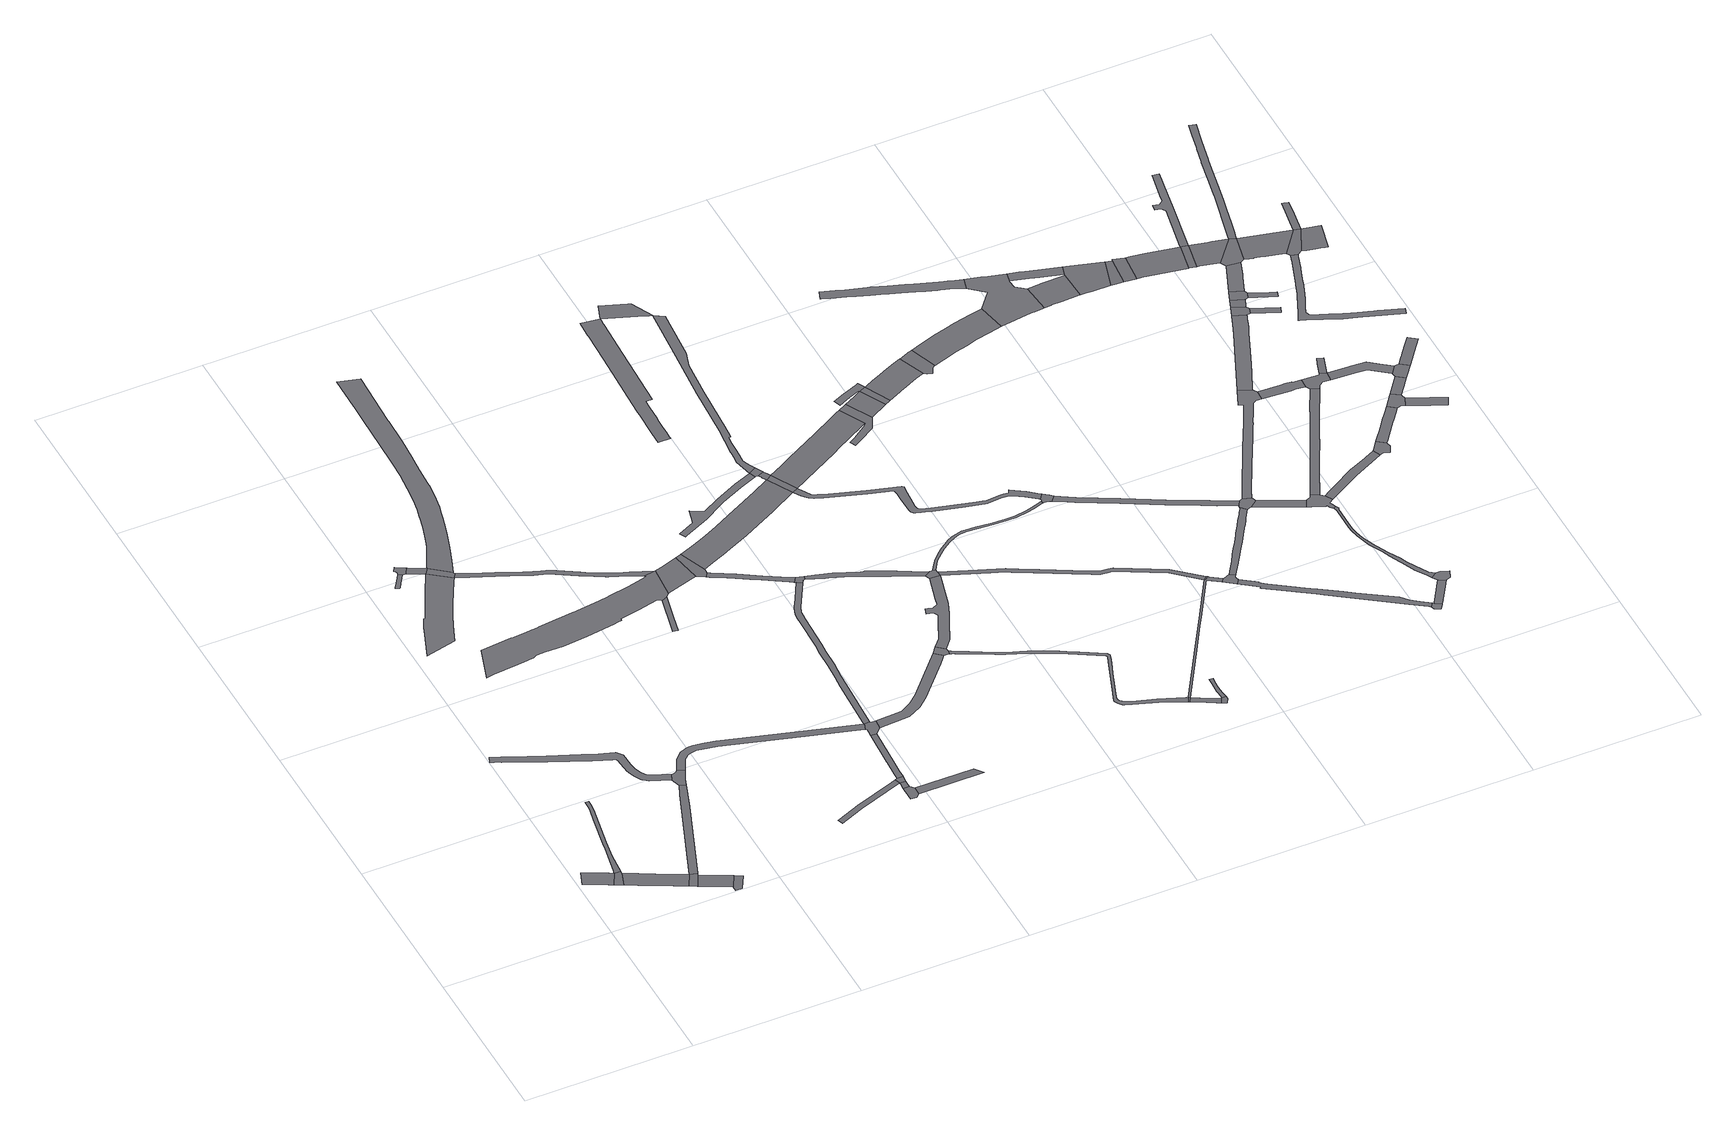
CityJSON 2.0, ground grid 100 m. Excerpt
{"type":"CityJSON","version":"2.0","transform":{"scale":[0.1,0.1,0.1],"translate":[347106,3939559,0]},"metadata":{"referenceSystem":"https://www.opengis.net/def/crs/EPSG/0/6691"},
"CityObjects":{
"road1":{"type":"Road","attributes":{"function":"3","RoadStructureAttribute.sectionType":"1"},"geometry":[{"type":"MultiSurface","lod":"1","boundaries":[[[0,1,2,3,4,5]]]}]},
"road2":{"type":"Road","geometry":[{"type":"MultiSurface","lod":"1","boundaries":[[[4,6,7,8,5]]]}]},
"road3":{"type":"Road","attributes":{"function":"3","RoadStructureAttribute.sectionType":"1"},"geometry":[{"type":"MultiSurface","lod":"1","boundaries":[[[9,10,11,7,6,12,13,14,15,16,17]]]}]},
"road4":{"type":"Road","attributes":{"RoadStructureAttribute.sectionType":"1"},"geometry":[{"type":"MultiSurface","lod":"1","boundaries":[[[8,18,19,20,21,22,23,24,25,26,27,28,29,30,5]]]}]},
"road5":{"type":"Road","geometry":[{"type":"MultiSurface","lod":"1","boundaries":[[[31,32,17,16,33]]]}]},
"road6":{"type":"Road","attributes":{"function":"3","RoadStructureAttribute.sectionType":"1"},"geometry":[{"type":"MultiSurface","lod":"1","boundaries":[[[34,35,36,37,31,33]]]}]},
"road7":{"type":"Road","attributes":{"RoadStructureAttribute.sectionType":"1"},"geometry":[{"type":"MultiSurface","lod":"1","boundaries":[[[38,39,40,41,42,43,44,45,46,47,48,49,50,51,52,53,54,55,56,57,58,59,60,61,62,63,64,65,66,67,68,69,70,71,72,73,74,75,76,77,78,79,80,81,82,83,84,85,86]]]}]},
"road8":{"type":"Road","geometry":[{"type":"MultiSurface","lod":"1","boundaries":[[[87,36,35,88,89,90]]]}]},
"road9":{"type":"Road","attributes":{"RoadStructureAttribute.sectionType":"1"},"geometry":[{"type":"MultiSurface","lod":"1","boundaries":[[[91,17,32,92,93,94]]]}]},
"road10":{"type":"Road","attributes":{"RoadStructureAttribute.sectionType":"1"},"geometry":[{"type":"MultiSurface","lod":"1","boundaries":[[[95,96,97,98,99,100,101,102,103,104,105,106,107,108,109,110,111,112,113]]]}]},
"road11":{"type":"Road","attributes":{"RoadStructureAttribute.sectionType":"1"},"geometry":[{"type":"MultiSurface","lod":"1","boundaries":[[[114,115,116,117,118,119,120,121,122,123,124]]]}]},
"road12":{"type":"Road","geometry":[{"type":"MultiSurface","lod":"1","boundaries":[[[125,126,127,65,64,94,93,128,129]]]}]},
"road13":{"type":"Road","geometry":[{"type":"MultiSurface","lod":"1","boundaries":[[[130,131,132,133,134,135,136,124,123,137,138,139]]]}]},
"road14":{"type":"Road","attributes":{"RoadStructureAttribute.sectionType":"1"},"geometry":[{"type":"MultiSurface","lod":"1","boundaries":[[[140,141,95,142,143,144,130,139]]]}]},
"road15":{"type":"Road","geometry":[{"type":"MultiSurface","lod":"1","boundaries":[[[142,95,113,145,146,147,148,149,150,151,152,153,154,155]]]}]},
"road16":{"type":"Road","attributes":{"function":"3","RoadStructureAttribute.sectionType":"1"},"geometry":[{"type":"MultiSurface","lod":"1","boundaries":[[[156,157,158,159,160,161,162,163,164,165,166,167,168,169,170,171,172,173,174,175,176,177,178,179,180,181,182,183,184,185,186,187,188,189,190,191,192,193,194,195,196,197,198,199,200,201]]]}]},
"road17":{"type":"Road","attributes":{"RoadStructureAttribute.sectionType":"1"},"geometry":[{"type":"MultiSurface","lod":"1","boundaries":[[[202,203,204,205,206,207,208,209,210,211,212,213,214,215,216,217,218,219,220,221,222,223,224,225,226,227,228,229,230,231,232,233,234,235,236,237,238,239,240,241,242,243,244,142,155]]]}]},
"road18":{"type":"Road","attributes":{"RoadStructureAttribute.sectionType":"1"},"geometry":[{"type":"MultiSurface","lod":"1","boundaries":[[[245,246,247,248,249,250,251,252,253,254,255,256,257,258,259,260,261,262,263,264,265,266,267,268,269,270,271,272,273,274,275,125,129]]]}]},
"road19":{"type":"Road","attributes":{"RoadStructureAttribute.sectionType":"1"},"geometry":[{"type":"MultiSurface","lod":"1","boundaries":[[[200,276,277,278,279,280,281,282,283,284,285,286,287,288,289,290,291,292,293,145,113,294,295,296,297,298,299,300,301,302,303,304,305,306,307,308,309,310,201]]]}]},
"road20":{"type":"Road","attributes":{"RoadStructureAttribute.sectionType":"1"},"geometry":[{"type":"MultiSurface","lod":"1","boundaries":[[[311,312,313,314,315,316,317,318,312,319,320,321]]]}]},
"road21":{"type":"Road","geometry":[{"type":"MultiSurface","lod":"1","boundaries":[[[322,323,324,321,320,325,326]]]}]},
"road22":{"type":"Road","geometry":[{"type":"MultiSurface","lod":"1","boundaries":[[[327,328,329,330,331,198,197]]]}]},
"road23":{"type":"Road","geometry":[{"type":"MultiSurface","lod":"1","boundaries":[[[312,311,332,333,313]]]}]},
"road24":{"type":"Road","attributes":{"RoadStructureAttribute.sectionType":"1"},"geometry":[{"type":"MultiSurface","lod":"1","boundaries":[[[334,335,336,337,333,332,338,339,340]]]}]},
"road25":{"type":"Road","geometry":[{"type":"MultiSurface","lod":"1","boundaries":[[[341,342,262,261,343,334,340,344,345]]]}]},
"road26":{"type":"Road","attributes":{"RoadStructureAttribute.sectionType":"1"},"geometry":[{"type":"MultiSurface","lod":"1","boundaries":[[[346,347,324,323]]]}]},
"road27":{"type":"Road","geometry":[{"type":"MultiSurface","lod":"1","boundaries":[[[348,349,350,351,200,199]]]}]},
"road28":{"type":"Road","geometry":[{"type":"MultiSurface","lod":"1","boundaries":[[[352,353,354,350,349,355]]]}]},
"road29":{"type":"Road","attributes":{"RoadStructureAttribute.sectionType":"1"},"geometry":[{"type":"MultiSurface","lod":"1","boundaries":[[[342,356,357,358,359,360,361,362,363,364,365,366,367,368,369,370,371,372,373,374,375,376,377,378,379,380,381,382,383,384,262]]]}]},
"road30":{"type":"Road","attributes":{"RoadStructureAttribute.sectionType":"1"},"geometry":[{"type":"MultiSurface","lod":"1","boundaries":[[[385,386,387,388,389,390,391,392,393,394,395,396,397,398,399,352,355]]]}]},
"road31":{"type":"Road","attributes":{"RoadStructureAttribute.sectionType":"1"},"geometry":[{"type":"MultiSurface","lod":"1","boundaries":[[[400,401,402,403,404,345,344,405,406,407,408,409,410,411]]]}]},
"road32":{"type":"Road","geometry":[{"type":"MultiSurface","lod":"1","boundaries":[[[393,392,369,368,412,413,414,415]]]}]},
"road33":{"type":"Road","attributes":{"function":"3","RoadStructureAttribute.sectionType":"1"},"geometry":[{"type":"MultiSurface","lod":"1","boundaries":[[[416,417,418,419,420,421,422,354,353,423,424,425,426,427,428,429,430]]]}]},
"road34":{"type":"Road","attributes":{"RoadStructureAttribute.sectionType":"1"},"geometry":[{"type":"MultiSurface","lod":"1","boundaries":[[[431,432,433,434,435,436,437,438,439,440,441,442,443,444,445,446,447]]]}]},
"road35":{"type":"Road","geometry":[{"type":"MultiSurface","lod":"1","boundaries":[[[410,448,449,450,451,411]]]}]},
"road36":{"type":"Road","attributes":{"RoadStructureAttribute.sectionType":"1"},"geometry":[{"type":"MultiSurface","lod":"1","boundaries":[[[414,452,453,454,455,456,457,458,459,460,461,462,463,464,465,466,415]]]}]},
"road37":{"type":"Road","attributes":{"RoadStructureAttribute.sectionType":"1"},"geometry":[{"type":"MultiSurface","lod":"1","boundaries":[[[450,467,468,469,470,471,472,473,474,475,476,477,478,479,480,481,482,483,484,485,486,451]]]}]},
"road38":{"type":"Road","geometry":[{"type":"MultiSurface","lod":"1","boundaries":[[[487,488,489,490,491,492,447,446]]]}]},
"road39":{"type":"Road","attributes":{"function":"3","RoadStructureAttribute.sectionType":"1"},"geometry":[{"type":"MultiSurface","lod":"1","boundaries":[[[493,494,495,489,488,496,497,430]]]}]},
"road40":{"type":"Road","geometry":[{"type":"MultiSurface","lod":"1","boundaries":[[[493,430,429,498]]]}]},
"road41":{"type":"Road","attributes":{"RoadStructureAttribute.sectionType":"1"},"geometry":[{"type":"MultiSurface","lod":"1","boundaries":[[[499,500,501,502,503,504,505,506,507,508,509,510,511,512,513,514,515,516,517,518,519,520,521,522,523,524,525,526,527,528,529,530,531,502,532,533,534,535]]]}]},
"road42":{"type":"Road","attributes":{"RoadStructureAttribute.sectionType":"1"},"geometry":[{"type":"MultiSurface","lod":"1","boundaries":[[[536,537,538,539,540,541,542,543,544,545,546,547,548,549,550,551,552,553,554,555,556,557,558,559,560,561,562,449,448,563,564,565,566,567,568,569,570,571,572,573,574,575,576,577,578,579,580,581,582,583,584,585,586,587,588,589,590,591,592]]]}]},
"road43":{"type":"Road","geometry":[{"type":"MultiSurface","lod":"1","boundaries":[[[475,474,593,594,595,596,597,459,458]]]}]},
"road44":{"type":"Road","attributes":{"RoadStructureAttribute.sectionType":"1"},"geometry":[{"type":"MultiSurface","lod":"1","boundaries":[[[598,599,600,601,602,603,604,605,606,447,492,607,608,609,610,611,612,613,614,615,616,617,618,619,620,621,622,535]]]}]},
"road45":{"type":"Road","attributes":{"function":"3","RoadStructureAttribute.sectionType":"1"},"geometry":[{"type":"MultiSurface","lod":"1","boundaries":[[[623,624,625,626,627,628,629,630,631,632,633,634,635,636,637,638,639,493,498]]]}]},
"road46":{"type":"Road","geometry":[{"type":"MultiSurface","lod":"1","boundaries":[[[640,592,591,641,642,643]]]}]},
"road47":{"type":"Road","attributes":{"RoadStructureAttribute.sectionType":"1"},"geometry":[{"type":"MultiSurface","lod":"1","boundaries":[[[644,645,646,647,648,649,650,651,652,653,654,655,656,657,658,659,660,661,662,663,664,665,666,667,668,669,670,671,672,498,429,673,674,675,676,677,678,679,680,681,682,683,684,685,686,687,688,689,690,691,692,693,694,695,696,697,698,699,700,701,702,703,704,705,706,707]]]}]},
"road48":{"type":"Road","attributes":{"RoadStructureAttribute.sectionType":"1"},"geometry":[{"type":"MultiSurface","lod":"1","boundaries":[[[642,708,709,710,711,712,713,643]]]}]},
"road49":{"type":"Road","attributes":{"RoadStructureAttribute.sectionType":"1"},"geometry":[{"type":"MultiSurface","lod":"1","boundaries":[[[714,715,716,717,718,719,720,721,722,723,724,725,726,727,728,729,730,731,732,596,595,733,734,735,736,737,738,739,740,741,742,743,744,745,746,747,748,749,750,751]]]}]},
"road50":{"type":"Road","geometry":[{"type":"MultiSurface","lod":"1","boundaries":[[[752,753,711,710,754,755,756]]]}]},
"road51":{"type":"Road","attributes":{"RoadStructureAttribute.sectionType":"1"},"geometry":[{"type":"MultiSurface","lod":"1","boundaries":[[[757,758,759,760,761,762,763,764,765,766,767,753,752]]]}]},
"road52":{"type":"Road","geometry":[{"type":"MultiSurface","lod":"1","boundaries":[[[632,631,768,769,770,771,772,773,774,775,776,777,778,779,780,781,782,783,784]]]}]},
"road53":{"type":"Road","attributes":{"RoadStructureAttribute.sectionType":"1"},"geometry":[{"type":"MultiSurface","lod":"1","boundaries":[[[785,786,787,788,789,790,791,792,793,794,795,593,474,796,797,798,799,800,801,802,803,804,805,806]]]}]},
"road54":{"type":"Road","geometry":[{"type":"MultiSurface","lod":"1","boundaries":[[[807,808,809,810,811,812,813,814,815,816]]]}]},
"road55":{"type":"Road","attributes":{"function":"3","RoadStructureAttribute.sectionType":"1"},"geometry":[{"type":"MultiSurface","lod":"1","boundaries":[[[817,784,783,818,816]]]}]},
"road56":{"type":"Road","geometry":[{"type":"MultiSurface","lod":"1","boundaries":[[[819,807,816,818,820,821,822]]]}]},
"road57":{"type":"Road","attributes":{"RoadStructureAttribute.sectionType":"1"},"geometry":[{"type":"MultiSurface","lod":"1","boundaries":[[[823,824,825,826,827,828,829,830,831,832,827,833,834,835,836,837,640,643]]]}]},
"road58":{"type":"Road","geometry":[{"type":"MultiSurface","lod":"1","boundaries":[[[838,839,840,841,842,843,844,845,846,847,848,849,850,851,852,853,854,707,706,855,856,857,858,859,860,861,862,863,864,865,866,867,868,869,714,751]]]}]},
"road59":{"type":"Road","attributes":{"function":"3","RoadStructureAttribute.sectionType":"1"},"geometry":[{"type":"MultiSurface","lod":"1","boundaries":[[[870,871,872,873,874,875,876,877,878,879,880,819,822]]]}]},
"road60":{"type":"Road","geometry":[{"type":"MultiSurface","lod":"1","boundaries":[[[833,827,832,785,806]]]}]},
"road61":{"type":"Road","attributes":{"function":"3","RoadStructureAttribute.sectionType":"1"},"geometry":[{"type":"MultiSurface","lod":"1","boundaries":[[[881,882,883,884,875,874,885,886,887,888,889,890,891,892,893,894,895,896]]]}]},
"road62":{"type":"Road","geometry":[{"type":"MultiSurface","lod":"1","boundaries":[[[897,830,829,898,899,900,901,902,903]]]}]},
"road63":{"type":"Road","attributes":{"RoadStructureAttribute.sectionType":"1"},"geometry":[{"type":"MultiSurface","lod":"1","boundaries":[[[904,905,906,907,908,909,910,852,851,911,912,913,914,915,916,917,918,919,920]]]}]},
"road64":{"type":"Road","attributes":{"function":"3","RoadStructureAttribute.sectionType":"1"},"geometry":[{"type":"MultiSurface","lod":"1","boundaries":[[[921,922,923,924,925,926,927,928,929,930,931,932,933,934,935,936,881,896]]]}]},
"road65":{"type":"Road","attributes":{"RoadStructureAttribute.sectionType":"1"},"geometry":[{"type":"MultiSurface","lod":"1","boundaries":[[[937,938,939,940,941,942,943,944,945,946,947,948,949,950,951,952,953,954,955,956,957,958,959,960,961,962,963,964,965,966]]]}]},
"road66":{"type":"Road","attributes":{"RoadStructureAttribute.sectionType":"1"},"geometry":[{"type":"MultiSurface","lod":"1","boundaries":[[[902,967,968,969,970,971,972,973,974,975,976,977,978,979,980,981,982,983,984,985,986,987,988,989,990,991,992,993,903]]]}]},
"road67":{"type":"Road","attributes":{"RoadStructureAttribute.sectionType":"1"},"geometry":[{"type":"MultiSurface","lod":"1","boundaries":[[[994,995,996,997,998,999,1000,1001,1002,1003,1004,1005,1006,899,898,1007,1008,1009,1010,1011,1012,1013,1014,1015,1016,1017,1018,1019]]]}]},
"road68":{"type":"Road","geometry":[{"type":"MultiSurface","lod":"1","boundaries":[[[919,979,978,1020,1021,1022,1023,920]]]}]},
"road69":{"type":"Road","attributes":{"RoadStructureAttribute.sectionType":"1"},"geometry":[{"type":"MultiSurface","lod":"1","boundaries":[[[1024,1025,1026,1027,1028,1029,1030,1021,1020]]]}]},
"road70":{"type":"Road","geometry":[{"type":"MultiSurface","lod":"1","boundaries":[[[1031,1032,1033,1034,1035,1036,1037,1038,951,950,1039,930,929,1040,1041,1042,1043,1044]]]}]},
"road71":{"type":"Road","geometry":[{"type":"MultiSurface","lod":"1","boundaries":[[[1018,1045,1046,1047,1048,1049,1050,1019]]]}]},
"road72":{"type":"Road","attributes":{"RoadStructureAttribute.sectionType":"1"},"geometry":[{"type":"MultiSurface","lod":"1","boundaries":[[[1051,1052,1050,1049,1053,1054,1055,1056,1057,1058]]]}]},
"road73":{"type":"Road","geometry":[{"type":"MultiSurface","lod":"1","boundaries":[[[1059,1060,1061,1027,1026,1062,1063,1064,1065,1066,1067,1068,1069,1070,1071,1072]]]}]},
"road74":{"type":"Road","attributes":{"RoadStructureAttribute.sectionType":"1"},"geometry":[{"type":"MultiSurface","lod":"1","boundaries":[[[1073,1074,1075,1076,1077,1078,1079,1080,1023,1022,1081,1082,1083,1084,1085,1086,1087,1088,1089,1090,1091,1092,1093,1094,1095,1096,1097]]]}]},
"road75":{"type":"Road","attributes":{"RoadStructureAttribute.sectionType":"1"},"geometry":[{"type":"MultiSurface","lod":"1","boundaries":[[[1098,1099,1100,1101,1102,1103,1104,1105,1106,1107,1108,1109,1110,1068,1067,1111,1112,1113,1114,1115,1116,1117,1118,1119,1120,1121,1122]]]}]},
"road76":{"type":"Road","attributes":{"function":"3","RoadStructureAttribute.sectionType":"1"},"geometry":[{"type":"MultiSurface","lod":"1","boundaries":[[[1123,1124,1125,1126,1127,1128,1129,1130,1131,1031,1044]]]}]},
"road77":{"type":"Road","geometry":[{"type":"MultiSurface","lod":"1","boundaries":[[[1132,1133,1134,1122,1121,1051,1058,1135,1136]]]}]},
"road78":{"type":"Road","attributes":{"RoadStructureAttribute.sectionType":"1"},"geometry":[{"type":"MultiSurface","lod":"1","boundaries":[[[1137,1138,1139,1140,1035,1034,1141,1142,1143,1144,1145,1146]]]}]},
"road79":{"type":"Road","attributes":{"RoadStructureAttribute.sectionType":"1"},"geometry":[{"type":"MultiSurface","lod":"1","boundaries":[[[1071,1147,1148,1149,1150,1151,1152,1153,1154,1155,1156,1157,1158,1072]]]}]},
"road80":{"type":"Road","attributes":{"RoadStructureAttribute.sectionType":"1"},"geometry":[{"type":"MultiSurface","lod":"1","boundaries":[[[1059,1159,1160,1161,1162,1163,1164,1165,1166,1167,1168,1169,1170,1171,1172,1173,1174,1175,1176,1177,1178,1179,1180,1181,1182,1183,1184,1185,1060]]]}]},
"road81":{"type":"Road","geometry":[{"type":"MultiSurface","lod":"1","boundaries":[[[1145,1128,1127,1186,1187,1188,1189,1190,1191,1146]]]}]},
"road82":{"type":"Road","attributes":{"RoadStructureAttribute.sectionType":"1"},"geometry":[{"type":"MultiSurface","lod":"1","boundaries":[[[1189,1192,1193,1194,1190]]]}]},
"road83":{"type":"Road","geometry":[{"type":"MultiSurface","lod":"1","boundaries":[[[1095,1195,1196,1197,1198,1199,1200,1201,1202,1096]]]}]},
"road84":{"type":"Road","geometry":[{"type":"MultiSurface","lod":"1","boundaries":[[[1194,1193,1203,1204,1205]]]}]},
"road85":{"type":"Road","attributes":{"RoadStructureAttribute.sectionType":"1"},"geometry":[{"type":"MultiSurface","lod":"1","boundaries":[[[1206,1207,1208,1073,1097,1209,1210,1211,1212,1213,1214,1215,1216,1217,1218,1219,1220,1221]]]}]},
"road86":{"type":"Road","geometry":[{"type":"MultiSurface","lod":"1","boundaries":[[[1222,1223,1151,1150,1224,1225,1226,1227]]]}]},
"road87":{"type":"Road","geometry":[{"type":"MultiSurface","lod":"1","boundaries":[[[1228,1229,1230,1198,1197,1231,1172,1171,1232,1233,1234,1235]]]}]},
"road88":{"type":"Road","attributes":{"function":"3","RoadStructureAttribute.sectionType":"1"},"geometry":[{"type":"MultiSurface","lod":"1","boundaries":[[[1203,1236,1237,1238,1239,1240,1241,1242,1243,1204]]]}]},
"road89":{"type":"Road","attributes":{"RoadStructureAttribute.sectionType":"1"},"geometry":[{"type":"MultiSurface","lod":"1","boundaries":[[[1244,1245,1246,1247,1248,1249,1250,1251,1252,1253,1254,1255,1256,1222,1227]]]}]},
"road90":{"type":"Road","geometry":[{"type":"MultiSurface","lod":"1","boundaries":[[[1257,1258,1259,1260,1206,1221]]]}]},
"road91":{"type":"Road","geometry":[{"type":"MultiSurface","lod":"1","boundaries":[[[1261,1262,1263,1264,1228,1235]]]}]},
"road92":{"type":"Road","attributes":{"RoadStructureAttribute.sectionType":"1"},"geometry":[{"type":"MultiSurface","lod":"1","boundaries":[[[1259,1265,1266,1267,1260]]]}]},
"road93":{"type":"Road","geometry":[{"type":"MultiSurface","lod":"1","boundaries":[[[1267,1266,1268,1269,1270,1271]]]}]},
"road94":{"type":"Road","geometry":[{"type":"MultiSurface","lod":"1","boundaries":[[[1238,1272,1273,1274,1275,1239]]]}]},
"road95":{"type":"Road","attributes":{"RoadStructureAttribute.sectionType":"1"},"geometry":[{"type":"MultiSurface","lod":"1","boundaries":[[[1257,1276,1277,1258]]]}]},
"road96":{"type":"Road","geometry":[{"type":"MultiSurface","lod":"1","boundaries":[[[1278,1279,1280,1281,1250,1249,1282,1283]]]}]},
"road97":{"type":"Road","attributes":{"RoadStructureAttribute.sectionType":"1"},"geometry":[{"type":"MultiSurface","lod":"1","boundaries":[[[1234,1284,1285,1286,1287,1288,1289,1290,1291,1292,1293,1294,1295,1296,1235]]]}]},
"road98":{"type":"Road","attributes":{"RoadStructureAttribute.sectionType":"1"},"geometry":[{"type":"MultiSurface","lod":"1","boundaries":[[[1270,1297,1298,1299,1300,1271]]]}]},
"road99":{"type":"Road","attributes":{"RoadStructureAttribute.sectionType":"1"},"geometry":[{"type":"MultiSurface","lod":"1","boundaries":[[[1301,1302,1303,1304,1269,1268]]]}]},
"road100":{"type":"Road","attributes":{"function":"3","RoadStructureAttribute.sectionType":"1"},"geometry":[{"type":"MultiSurface","lod":"1","boundaries":[[[1305,1306,1274,1273,1307,1308,1309]]]}]},
"road101":{"type":"Road","attributes":{"RoadStructureAttribute.sectionType":"1"},"geometry":[{"type":"MultiSurface","lod":"1","boundaries":[[[1310,1280,1279,1311,1312,1313]]]}]},
"road102":{"type":"Road","attributes":{"RoadStructureAttribute.sectionType":"1"},"geometry":[{"type":"MultiSurface","lod":"1","boundaries":[[[1314,1315,1316,1317,1318,1319,1320,1321,1278,1283]]]}]},
"road103":{"type":"Road","geometry":[{"type":"MultiSurface","lod":"1","boundaries":[[[1275,1322,1323,1324,1325,1326,1327,1328,1329,1330,1331,1332,1333,1334,1239]]]}]},
"road104":{"type":"Road","geometry":[{"type":"MultiSurface","lod":"1","boundaries":[[[1309,1308,1300,1299,1335,1336]]]}]},
"road105":{"type":"Road","geometry":[{"type":"MultiSurface","lod":"1","boundaries":[[[1337,1338,1339,1340,1290,1289,1310,1313]]]}]},
"road106":{"type":"Road","attributes":{"RoadStructureAttribute.sectionType":"1"},"geometry":[{"type":"MultiSurface","lod":"1","boundaries":[[[1341,1342,1343,1344,1345,1340,1339,1346,1347,1348,1349,1350]]]}]},
"road107":{"type":"Road","attributes":{"function":"3","RoadStructureAttribute.sectionType":"1"},"geometry":[{"type":"MultiSurface","lod":"1","boundaries":[[[1335,1351,1352,1353,1354,1355,1356,1357,1358,1359,1360,1361,1336]]]}]},
"road108":{"type":"Road","attributes":{"RoadStructureAttribute.sectionType":"1"},"geometry":[{"type":"MultiSurface","lod":"1","boundaries":[[[1362,1363,1364,1365,1366,1367,1368,1369,1370,1371,1372,1373,1374,1375,1376,1377,1378,1379,1380,1381,1382,1383,1384,1385,1386,1387,1388,1389,1390,1391,1392,1393,1394,1395,1396,1397,1398,1399,1400,1401,1402,1403,1404,1405,1406,1407,1408,1409,1410]]]}]},
"road109":{"type":"Road","geometry":[{"type":"MultiSurface","lod":"1","boundaries":[[[1358,1357,1385,1384,1411,1412]]]}]},
"road110":{"type":"Road","attributes":{"RoadStructureAttribute.sectionType":"1"},"geometry":[{"type":"MultiSurface","lod":"1","boundaries":[[[1413,1414,1415,1416,1417,1418,1419,1420,1421,1422,1423,1424,1425,1426,1427,1428,1429,1430,1431,1432,1433,1434,1435,1436,1437,1438,1309,1336]]]}]},
"road111":{"type":"Road","attributes":{"function":"3","RoadStructureAttribute.sectionType":"1"},"geometry":[{"type":"MultiSurface","lod":"1","boundaries":[[[1439,1440,1412,1411,1441,1442,1443,1444,1445]]]}]},
"road112":{"type":"Road","attributes":{"RoadStructureAttribute.sectionType":"1"},"geometry":[{"type":"MultiSurface","lod":"1","boundaries":[[[1412,1446,1447,1448,1449,1358]]]}]}
},
"vertices":[
[194,427,0],[60,495,0],[27,409,0],[152,345,0],[177,332,0],[220,413,0],
[224,308,0],[254,396,0],[255,410,0],
[413,313,0],[356,342,0],[334,354,0],[292,272,0],[305,265,0],[370,231,0],[461,185,0],[534,147,0],[576,228,0],
[267,540,0],[286,652,0],[340,913,0],[345,947,0],[345,985,0],[325,985,0],[325,949,0],[320,916,0],[306,848,0],[267,655,0],[259,609,0],[247,543,0],[225,439,0],
[616,206,0],[620,216,0],[575,126,0],
[652,86,0],[744,37,0],[786,117,0],[693,166,0],
[27,1485,0],[62,1469,0],[216,1395,0],[284,1364,0],[380,1320,0],[391,1315,0],[502,1268,0],[544,1250,0],[556,1246,0],[605,1226,0],[619,1221,0],[624,1215,0],[627,1210,0],[628,1201,0],[628,1192,0],[629,1182,0],[633,1109,0],[638,1097,0],[651,1063,0],[669,1027,0],[673,1022,0],[679,1015,0],[681,1013,0],[697,998,0],[708,992,0],[766,967,0],[819,944,0],[837,986,0],[792,1005,0],[778,1011,0],[747,1025,0],[734,1030,0],[714,1044,0],[696,1072,0],[690,1088,0],[680,1112,0],[676,1150,0],[673,1237,0],[645,1271,0],[557,1302,0],[473,1336,0],[436,1352,0],[418,1360,0],[301,1410,0],[114,1490,0],[78,1506,0],[44,1522,0],[19,1532,0],[3,1496,0],
[808,105,0],[745,6,0],[783,7,0],[830,93,0],
[808,823,0],[813,710,0],[872,876,0],[836,889,0],
[350,2989,0],[280,2851,0],[218,2728,0],[191,2670,0],[183,2673,0],[154,2611,0],[146,2591,0],[73,2400,0],[256,2444,0],[270,2479,0],[302,2558,0],[334,2627,0],[345,2650,0],[362,2686,0],[374,2709,0],[377,2717,0],[416,2791,0],[459,2871,0],[473,2896,0],
[185,3008,0],[155,2963,0],[153,2959,0],[175,2946,0],[178,2949,0],[197,2979,0],[207,2994,0],[232,3034,0],[232,3035,0],[233,3037,0],[211,3050,0],
[877,1002,0],[864,988,0],[842,984,0],[889,921,0],[918,982,0],
[276,3077,0],[235,3100,0],[220,3109,0],[204,3083,0],[212,3076,0],[215,3064,0],[214,3055,0],[237,3038,0],[246,3038,0],[254,3036,0],
[260,3033,0],[294,3016,0],[376,3028,0],[350,3040,0],[279,3076,0],
[491,2924,0],[489,2925,0],[488,2926,0],[487,2927,0],[487,2929,0],[486,2929,0],[486,2931,0],[486,2932,0],[486,2933,0],[486,2935,0],[486,2936,0],
[1403,2455,0],[1376,2449,0],[1283,2427,0],[1282,2426,0],[1157,2403,0],[1146,2401,0],[1097,2394,0],[948,2374,0],[941,2373,0],[923,2371,0],[775,2354,0],[708,2347,0],[699,2346,0],[667,2343,0],[637,2341,0],[554,2333,0],[538,2332,0],[352,2316,0],[283,2107,0],[304,2110,0],[328,2113,0],[398,2120,0],[459,2126,0],[541,2135,0],[548,2136,0],[564,2137,0],[578,2139,0],[599,2150,0],[630,2153,0],[654,2156,0],[759,2152,0],[835,2160,0],[910,2168,0],[1087,2192,0],[1104,2195,0],[1133,2200,0],[1131,2213,0],[1145,2215,0],[1158,2217,0],[1250,2234,0],[1375,2263,0],[1396,2247,0],[1428,2261,0],[1449,2282,0],[1465,2473,0],[1398,2463,0],
[487,2937,0],[521,3023,0],[548,3096,0],[557,3121,0],[588,3215,0],[616,3310,0],[618,3319,0],[618,3320,0],[623,3339,0],[638,3397,0],[647,3433,0],[665,3535,0],[673,3614,0],[674,3631,0],[679,3748,0],[687,3858,0],[696,3991,0],[697,4018,0],[699,4164,0],[699,4173,0],[714,4532,0],[587,4567,0],[584,4356,0],[584,4334,0],[581,4231,0],[576,4013,0],[571,3864,0],[568,3754,0],[558,3642,0],[557,3636,0],[546,3548,0],[532,3472,0],[519,3416,0],[515,3395,0],[504,3355,0],[494,3318,0],[471,3244,0],[448,3183,0],[427,3135,0],[426,3133,0],[421,3123,0],[382,3042,0],[380,3038,0],
[937,1020,0],[938,1023,0],[945,1036,0],[950,1047,0],[955,1056,0],[961,1064,0],[969,1072,0],[981,1083,0],[982,1084,0],[1001,1091,0],[1020,1095,0],[1040,1096,0],[1099,1088,0],[1156,1075,0],[1613,943,0],[1855,872,0],[1926,852,0],[1939,895,0],[1626,986,0],[1167,1118,0],[1107,1132,0],[1042,1141,0],[1014,1140,0],[996,1136,0],[988,1134,0],[960,1124,0],[958,1123,0],[937,1104,0],[916,1080,0],[903,1054,0],[889,1026,0],
[1339,2525,0],[1278,2549,0],[1267,2554,0],[1235,2569,0],[1216,2578,0],[1201,2586,0],[1123,2629,0],[1099,2643,0],[989,2710,0],[962,2725,0],[941,2733,0],[915,2742,0],[876,2756,0],[833,2775,0],[827,2778,0],[689,2838,0],[562,2891,0],[492,2924,0],[484,2892,0],[550,2864,0],[677,2810,0],[821,2747,0],[866,2728,0],[913,2711,0],[950,2698,0],[974,2684,0],[1083,2618,0],[1153,2579,0],[1187,2559,0],[1206,2549,0],[1221,2542,0],[1255,2526,0],[1269,2521,0],[1328,2497,0],[1388,2470,0],
[1942,388,0],[1907,390,0],[1895,423,0],[1870,414,0],[1625,327,0],[1479,265,0],[1492,233,0],[1637,294,0],[1907,379,0],[1905,343,0],[1940,341,0],
[1937,248,0],[1959,269,0],[1960,319,0],[1904,328,0],[1902,249,0],
[1347,2037,0],[1339,2001,0],[1368,1995,0],[1381,2051,0],[1395,2108,0],
[1944,427,0],[1909,428,0],
[1932,797,0],[1916,571,0],[1916,565,0],[1911,469,0],[1946,476,0],[1951,563,0],[1967,794,0],
[1975,889,0],[1974,897,0],[1935,849,0],[2000,828,0],[2005,888,0],
[2348,267,0],[2311,317,0],
[1607,2331,0],[1642,2341,0],[1607,2519,0],[1505,2485,0],
[1706,2342,0],[1707,2370,0],[1644,2533,0],[1689,2313,0],
[1974,901,0],[1990,1217,0],[1994,1291,0],[2002,1391,0],[2007,1500,0],[2011,1562,0],[2019,1781,0],[2021,1810,0],[2024,1832,0],[2026,1842,0],[2027,1844,0],[2040,1874,0],[2134,2045,0],[2104,2062,0],[2041,1949,0],[2008,1890,0],[2008,1889,0],[1993,1853,0],[1991,1846,0],[1989,1839,0],[1986,1813,0],[1985,1804,0],[1984,1782,0],[1976,1564,0],[1972,1502,0],[1967,1393,0],[1960,1293,0],[1955,1219,0],[1939,903,0],
[1706,2302,0],[1746,2279,0],[1826,2234,0],[1894,2192,0],[1946,2161,0],[2074,2083,0],[2082,2077,0],[2094,2069,0],[2116,2101,0],[2098,2111,0],[2093,2114,0],[1963,2190,0],[1844,2263,0],[1783,2297,0],[1723,2332,0],
[2472,1185,0],[2286,980,0],[2230,934,0],[2167,898,0],[2163,898,0],[2185,839,0],[2264,884,0],[2327,937,0],[2516,1145,0],[2537,1170,0],[2562,1198,0],[2516,1237,0],
[2142,2059,0],[2143,2062,0],[2154,2063,0],[2162,2088,0],
[2215,2808,0],[2013,2701,0],[1962,2675,0],[1913,2651,0],[1830,2609,0],[1790,2592,0],[1712,2559,0],[1774,2399,0],[1852,2432,0],[1903,2456,0],[2029,2514,0],[2121,2562,0],[2239,2624,0],[2400,2713,0],[2317,2864,0],
[2152,2908,0],[2014,2842,0],[1908,2782,0],[1835,2823,0],[1824,2774,0],[1813,2730,0],[1715,2684,0],[1712,2682,0],[1729,2646,0],[1741,2652,0],[1894,2724,0],[1896,2725,0],[2000,2788,0],[2033,2807,0],[2168,2871,0],[2272,2912,0],[2257,2949,0],
[2591,1193,0],[2596,1218,0],[2595,1237,0],[2549,1276,0],
[2258,2025,0],[2276,2019,0],[2392,1976,0],[2454,1946,0],[2583,1884,0],[2703,1827,0],[2746,1806,0],[2784,1828,0],[2766,1834,0],[2628,1909,0],[2473,1983,0],[2466,1985,0],[2452,1987,0],[2313,2044,0],[2221,2071,0],
[2645,1296,0],[2702,1418,0],[2725,1468,0],[2730,1481,0],[2761,1556,0],[2768,1584,0],[2818,1762,0],[2820,1774,0],[2760,1778,0],[2716,1621,0],[2704,1575,0],[2674,1559,0],[2648,1567,0],[2633,1572,0],[2621,1534,0],[2660,1522,0],[2672,1498,0],[2670,1492,0],[2647,1443,0],[2594,1328,0],
[2277,2914,0],[2291,2912,0],[2327,2930,0],[2326,2932,0],[2322,2940,0],[2304,2974,0],
[2352,2884,0],[2339,2908,0],[2335,2916,0],[2300,2896,0],[2304,2889,0],
[2435,2732,0],
[2275,4437,0],[2262,4442,0],[2110,4498,0],[2074,4400,0],[1961,4415,0],[1961,4393,0],[1958,4313,0],[1958,4305,0],[1950,4105,0],[1932,3660,0],[1931,3609,0],[1930,3573,0],[1929,3537,0],[1927,3484,0],[1926,3446,0],[1926,3442,0],[1925,3401,0],[1925,3384,0],[1998,3382,0],[1998,3399,0],[1999,3419,0],[1999,3441,0],[2000,3482,0],[2002,3534,0],[2003,3556,0],[2005,3657,0],[2007,3708,0],[2045,3707,0],[2061,4101,0],[2071,4353,0],[2071,4360,0],[2073,4388,0],[2074,4395,0],[2225,4345,0],[2302,4316,0],[2321,4309,0],[2340,4303,0],
[3582,328,0],[3437,385,0],[3332,422,0],[3269,447,0],[3249,466,0],[3246,471,0],[3243,479,0],[3243,484,0],[3248,497,0],[3275,573,0],[3310,673,0],[3341,749,0],[3358,793,0],[3362,806,0],[3363,812,0],[3354,827,0],[3224,903,0],[3199,919,0],[3132,958,0],[3104,971,0],[3071,987,0],[2979,1032,0],[2869,1074,0],[2818,1098,0],[2693,1166,0],[2631,1198,0],[2608,1212,0],[2605,1190,0],[2612,1188,0],[2622,1182,0],[2685,1150,0],[2810,1082,0],[2851,1063,0],[2862,1057,0],[2971,1015,0],[3091,957,0],[3093,957,0],[3094,956,0],[3096,955,0],[3101,953,0],[3123,942,0],[3341,814,0],[3344,809,0],[3341,798,0],[3321,745,0],[3263,588,0],[3223,478,0],[3222,468,0],[3227,456,0],[3233,446,0],[3239,438,0],[3251,426,0],[3260,420,0],[3297,406,0],[3433,360,0],[3577,293,0],[3590,323,0],
[2817,1807,0],[2818,1825,0],[2818,1827,0],[2802,1829,0],[2795,1827,0],
[2329,4183,0],[2308,3959,0],[2280,3642,0],[2259,3328,0],[2259,3326,0],[2240,3144,0],[2240,3140,0],[2237,3103,0],[2232,3057,0],[2285,3010,0],[2267,3054,0],[2269,3076,0],[2271,3104,0],[2273,3138,0],[2277,3206,0],[2282,3255,0],[2292,3254,0],[2296,3291,0],[2298,3315,0],[2299,3323,0],[2320,3639,0],[2340,3863,0],[2368,3954,0],[2373,4012,0],[2397,4268,0],
[2498,2767,0],[2515,2776,0],[2738,2898,0],[2773,2918,0],[2956,3020,0],[2973,3029,0],[2976,3031,0],[2985,3036,0],[2987,3037,0],[2906,3189,0],[2889,3180,0],[2804,3133,0],[2745,3101,0],[2610,3027,0],[2602,3023,0],[2478,2953,0],[2434,2929,0],
[3591,324,0],[3580,292,0],[3583,290,0],[3599,319,0],
[3585,2125,0],[3562,2143,0],[3526,2172,0],[3472,2209,0],[3448,2226,0],[3436,2204,0],[3409,2208,0],[3382,2209,0],[3298,2202,0],[3286,2206,0],[3284,2206,0],[3252,2214,0],[3172,2237,0],[3013,2279,0],[2958,2296,0],[2945,2301,0],[2941,2317,0],[2940,2331,0],[2939,2339,0],[2949,2443,0],[2954,2491,0],[2944,2499,0],[2763,2554,0],[2539,2628,0],[2511,2640,0],[2496,2645,0],[2478,2658,0],[2461,2686,0],[2450,2706,0],[2415,2687,0],[2426,2667,0],[2449,2643,0],[2456,2636,0],[2483,2621,0],[2514,2608,0],[2529,2602,0],[2755,2528,0],[2889,2486,0],[2895,2477,0],[2896,2459,0],[2897,2419,0],[2898,2318,0],[2900,2299,0],[2903,2290,0],[2910,2283,0],[2920,2278,0],[2937,2273,0],[2949,2269,0],[2988,2257,0],[3006,2252,0],[3164,2210,0],[3284,2179,0],[3286,2179,0],[3298,2178,0],[3383,2186,0],[3407,2185,0],[3429,2182,0],[3444,2175,0],[3476,2154,0],[3503,2137,0],[3563,2091,0],[3566,2089,0],[3567,2088,0],[3592,2119,0],
[3614,273,0],[3710,220,0],[3730,209,0],[3747,240,0],[3740,244,0],[3646,294,0],
[3563,2067,0],[3562,2066,0],[3498,2046,0],[3462,2038,0],[3390,2026,0],[3334,2026,0],[3285,2027,0],[3255,2028,0],[3159,2037,0],[3102,2041,0],[3078,2041,0],[3046,2034,0],[3014,2024,0],[2975,2004,0],[2974,2003,0],[2924,1969,0],[2888,1937,0],[2845,1894,0],[2817,1852,0],[2829,1844,0],[2857,1884,0],[2899,1926,0],[2933,1957,0],[2981,1990,0],[2990,1995,0],[3020,2010,0],[3050,2020,0],[3080,2026,0],[3102,2026,0],[3157,2022,0],[3254,2013,0],[3284,2012,0],[3334,2011,0],[3391,2011,0],[3464,2023,0],[3502,2031,0],[3562,2051,0],[3566,2052,0],
[3777,244,0],[3752,243,0],[3737,206,0],[3759,193,0],[3778,227,0],
[3775,272,0],[3772,309,0],[3770,339,0],[3774,380,0],[3775,385,0],[3778,403,0],[3755,403,0],[3753,366,0],[3750,302,0],[3752,254,0],[3752,251,0],
[2991,3036,0],[2987,3033,0],[2980,3026,0],[2977,3024,0],[2962,3011,0],[2885,2956,0],[2847,2934,0],[2864,2901,0],[2903,2924,0],[3003,2983,0],[3004,2987,0],[3006,2990,0],[3011,2999,0],[3021,3021,0],[3035,3051,0],[3042,3064,0],[2960,3217,0],
[4096,1148,0],[3944,1282,0],[3679,1424,0],[3652,1429,0],[3606,1433,0],[3550,1463,0],[3475,1503,0],[3317,1587,0],[3280,1607,0],[3159,1672,0],[2975,1744,0],[3072,1676,0],[3149,1647,0],[3177,1631,0],[3279,1576,0],[3463,1478,0],[3554,1429,0],[3597,1406,0],[3645,1402,0],[3663,1400,0],[3931,1257,0],[4077,1126,0],
[3111,3296,0],[3089,3338,0],[3078,3333,0],[3013,3307,0],[2987,3297,0],[2913,3265,0],[2930,3224,0],[3003,3256,0],[3069,3282,0],[3071,3276,0],
[3026,3252,0],[3153,3124,0],
[3112,3293,0],[3159,3127,0],[3174,3134,0],[3187,3141,0],
[3811,668,0],[3827,694,0],[3896,808,0],[3930,865,0],[4085,1120,0],[4087,1117,0],[4155,1069,0],[4171,1092,0],[4109,1137,0],[4104,1141,0],[4076,1125,0],[3917,862,0],[3888,814,0],[3817,697,0],[3801,672,0],
[3569,2052,0],[3573,2053,0],[3576,2053,0],[3580,2054,0],[3584,2054,0],[3587,2053,0],[3591,2053,0],[3594,2052,0],[3598,2052,0],[3601,2051,0],[3604,2049,0],[3608,2048,0],[3611,2046,0],[3614,2045,0],[3642,2078,0],[3625,2093,0],[3622,2095,0],[3568,2087,0],[3569,2086,0],[3570,2084,0],[3570,2083,0],[3571,2081,0],[3571,2080,0],[3571,2078,0],[3571,2076,0],[3570,2075,0],[3570,2073,0],[3569,2072,0],[3568,2071,0],[3567,2069,0],[3566,2068,0],[3564,2068,0],
[3265,3179,0],[3277,3185,0],[3291,3191,0],[3390,3238,0],[3438,3256,0],[3375,3414,0],[3332,3397,0],[3278,3373,0],[3231,3351,0],[3168,3321,0],[3127,3301,0],
[3465,3448,0],[3441,3440,0],[3433,3437,0],[3379,3416,0],[3458,3245,0],[3486,3234,0],[3492,3248,0],[3498,3261,0],[3504,3272,0],[3512,3279,0],[3515,3281,0],[3517,3283,0],[3519,3284,0],[3521,3286,0],[3522,3286,0],[3523,3287,0],
[4182,1094,0],[4222,1020,0],[4241,1049,0],[4238,1066,0],[4237,1076,0],[4244,1086,0],[4215,1105,0],
[4378,1679,0],[4337,1699,0],[4169,1788,0],[3955,1903,0],[3744,2016,0],[3671,2058,0],[3656,2066,0],[3633,2033,0],[3653,2022,0],[3725,1981,0],[3936,1867,0],[4150,1753,0],[4319,1664,0],[4396,1625,0],[4410,1619,0],[4499,1574,0],[4519,1609,0],
[3526,3287,0],[3635,3321,0],[3677,3334,0],[3714,3345,0],[3744,3353,0],[3815,3374,0],[3827,3377,0],[3956,3404,0],[3978,3408,0],[3946,3580,0],[3874,3566,0],[3766,3542,0],[3706,3526,0],[3623,3504,0],[3622,3504,0],[3537,3474,0],
[3207,4027,0],[3255,4010,0],[3337,3982,0],[3384,3964,0],[3455,3938,0],[3536,3909,0],[3551,3904,0],[3613,3882,0],[3687,3856,0],[3738,3837,0],[3799,3816,0],[3811,3812,0],[3885,3789,0],[3940,3762,0],[3960,3834,0],[3895,3853,0],[3878,3858,0],[3842,3868,0],[3835,3871,0],[3708,3916,0],[3661,3933,0],[3573,3964,0],[3491,3994,0],[3487,3995,0],[3471,4001,0],[3401,4019,0],[3355,4035,0],[3307,4053,0],[3221,4082,0],[3202,4028,0],
[4259,1108,0],[4299,1168,0],[4314,1191,0],[4322,1202,0],[4360,1262,0],[4390,1308,0],[4421,1357,0],[4458,1415,0],[4462,1421,0],[4482,1453,0],[4490,1467,0],[4528,1529,0],[4499,1559,0],[4495,1550,0],[4479,1525,0],[4469,1508,0],[4453,1484,0],[4444,1470,0],[4422,1435,0],[4389,1382,0],[4381,1369,0],[4353,1324,0],[4325,1281,0],[4298,1238,0],[4274,1199,0],[4260,1177,0],[4238,1142,0],
[5037,467,0],[4993,505,0],[4955,550,0],[4758,681,0],[4704,718,0],[4589,796,0],[4556,819,0],[4510,850,0],[4492,863,0],[4366,950,0],[4336,971,0],[4327,978,0],[4331,983,0],[4324,945,0],[4322,942,0],[4318,936,0],[4322,932,0],[4457,839,0],[4478,825,0],[4568,762,0],[4601,739,0],[4700,669,0],[4977,473,0],[5067,409,0],[5075,404,0],[5092,428,0],
[4556,1537,0],[4599,1571,0],[4588,1599,0],[4541,1616,0],
[4652,1491,0],[4810,1414,0],[4821,1409,0],[4843,1456,0],[4821,1466,0],[4780,1486,0],[4722,1514,0],
[4234,3616,0],[4177,3662,0],[4173,3712,0],[4173,3714,0],[4188,3772,0],[4090,3798,0],[4061,3806,0],[4052,3808,0],[4031,3684,0],[4006,3413,0],[4168,3434,0],[4191,3436,0],[4244,3440,0],[4248,3441,0],
[5082,383,0],[5115,363,0],[5126,381,0],[5134,392,0],[5137,398,0],[5101,421,0],
[5200,579,0],[5103,424,0],[5139,400,0],[5156,425,0],[5157,428,0],[5160,433,0],[5227,537,0],[5239,555,0],
[4925,1461,0],[4880,1483,0],[4871,1466,0],[4848,1396,0],[4917,1365,0],[4923,1369,0],[4933,1347,0],[4942,1340,0],[4948,1336,0],[4965,1343,0],[4956,1362,0],[4947,1383,0],[4973,1398,0],[4948,1441,0],
[4893,2401,0],[4846,2293,0],[4872,2280,0],[4837,2206,0],[4815,2162,0],[4768,2070,0],[4720,1977,0],[4569,1678,0],[4614,1656,0],[4765,1954,0],[4791,2004,0],[4796,2013,0],[4802,2027,0],[4838,2097,0],[4856,2133,0],[4858,2139,0],[4888,2198,0],[4891,2203,0],[4918,2256,0],[4923,2266,0],[4924,2269,0],[4950,2285,0],[4980,2283,0],[4984,2343,0],[4968,2369,0],
[5182,657,0],[5112,781,0],[5094,824,0],[5058,891,0],[5021,965,0],[5012,987,0],[4983,1059,0],[4976,1083,0],[4972,1109,0],[4968,1147,0],[4966,1194,0],[4969,1315,0],[4973,1326,0],[4956,1306,0],[4954,1163,0],[4956,1136,0],[4965,1083,0],[4992,990,0],[5031,912,0],[5052,858,0],[5097,762,0],[5123,699,0],[5163,641,0],[5179,613,0],[5215,634,0],
[4291,3444,0],[4293,3444,0],[4360,3446,0],[4466,3450,0],[4467,3450,0],[4461,3626,0],[4320,3622,0],[4315,3622,0],[4298,3621,0],
[5289,615,0],[5246,632,0],[5241,634,0],[5241,559,0],[5270,568,0],
[4437,3704,0],[4352,3728,0],[4262,3753,0],[4254,3755,0],[4238,3697,0],[4278,3686,0],[4307,3678,0],[4334,3670,0],[4462,3635,0],[4478,3693,0],
[4986,1406,0],[5168,1513,0],[5173,1516,0],[5357,1606,0],[5336,1651,0],[5280,1623,0],[5275,1621,0],[5174,1574,0],[5169,1572,0],[5144,1558,0],[5051,1503,0],[4984,1463,0],
[5012,1641,0],[5016,1649,0],[5056,1732,0],[5100,1821,0],[5137,1902,0],[5144,1916,0],[5179,1988,0],[5187,2001,0],[5213,2056,0],[5269,2168,0],[5275,2181,0],[5278,2187,0],[5296,2223,0],[5248,2240,0],[5238,2220,0],[5180,2106,0],[5156,2050,0],[5143,2022,0],[5121,1977,0],[5089,1911,0],[5084,1899,0],[5074,1879,0],[5068,1870,0],[5062,1855,0],[5019,1768,0],[4981,1691,0],[4935,1596,0],
[4477,3449,0],[4503,3449,0],[4537,3448,0],[4646,3445,0],[4701,3627,0],[4520,3681,0],
[4682,3444,0],[4723,3440,0],[4740,3616,0],
[5150,2272,0],[5182,2274,0],[5233,2266,0],[5237,2326,0],[5184,2330,0],[5183,2335,0],[5148,2337,0],[5124,2338,0],
[4796,3432,0],[4813,3609,0],[4745,3629,0],
[5124,2945,0],[5099,2883,0],[5071,2810,0],[4970,2375,0],[5022,2492,0],[5025,2499,0],[5048,2551,0],[5071,2604,0],[5091,2648,0],[5110,2694,0],[5148,2785,0],[5164,2822,0],[5177,2850,0],[5189,2888,0],[5197,2907,0],[5200,2915,0],
[5382,1712,0],[5361,1684,0],[5382,1617,0],[5414,1601,0],[5437,1646,0],[5430,1675,0],
[5345,2330,0],[5341,2320,0],[5297,2323,0],[5239,2257,0],[5306,2245,0],[5332,2260,0],[5379,2257,0],[5383,2317,0],
[4845,3428,0],[4852,3427,0],[5083,3385,0],[5114,3558,0],[5088,3563,0],[4997,3580,0],[4939,3591,0],[4844,3605,0],
[5444,1693,0],[5530,1807,0],[5535,1813,0],[5551,1834,0],[5593,1889,0],[5602,1901,0],[5555,1937,0],[5523,1895,0],[5523,1894,0],[5487,1849,0],[5476,1835,0],[5432,1776,0],[5412,1751,0],
[5221,2920,0],[5235,2957,0],[5224,2977,0],[5148,3007,0],
[5422,2429,0],[5400,2437,0],[5384,2442,0],[5371,2405,0],
[5226,2982,0],[5245,3030,0],[5169,3060,0],
[5263,3037,0],[5277,3072,0],[5270,3093,0],[5194,3123,0],
[5086,3385,0],[5127,3377,0],[5158,3550,0],[5159,3550,0],
[5373,2853,0],[5388,2890,0],
[5673,1955,0],[5666,1984,0],[5617,2018,0],[5609,2008,0],[5631,1908,0],[5648,1901,0],
[5411,2255,0],[5492,2250,0],[5532,2247,0],[5589,2244,0],[5592,2242,0],[5698,2160,0],[5734,2208,0],[5683,2247,0],[5611,2302,0],[5568,2305,0],[5524,2308,0],[5516,2309,0],[5426,2314,0],
[5311,3195,0],[5319,3213,0],[5352,3304,0],[5270,3313,0],
[5415,2974,0],[5426,3010,0],[5390,3025,0],[5329,3050,0],
[5287,3521,0],[5266,3526,0],[5143,3375,0],[5251,3350,0],[5376,3500,0],
[5702,2130,0],[5699,2028,0],[5705,2036,0],[5749,2094,0],
[5682,1884,0],[5688,1882,0],[5772,1842,0],[5812,1824,0],[5858,1802,0],[5884,1857,0],[5858,1869,0],[5797,1897,0],
[5160,3559,0],[5220,3873,0],[5238,3968,0],[5268,4128,0],[5229,4134,0],[5192,3953,0],[5187,3928,0],[5164,3910,0],[5128,3918,0],[5121,3880,0],[5156,3872,0],[5172,3847,0],[5116,3568,0],
[5378,3319,0],[5415,3488,0],
[5787,2143,0],[5796,2155,0],[5812,2176,0],[5764,2212,0],
[5894,2382,0],[5849,2323,0],[5806,2268,0],[5796,2254,0],[5794,2252,0],[5842,2215,0],[5876,2260,0],[5877,2261,0],[5908,2302,0],[5942,2346,0],
[5406,3312,0],[5429,3306,0],[5430,3306,0],[5464,3298,0],[5495,3291,0],[5564,3274,0],[5603,3265,0],[5719,3415,0],[5718,3416,0],[5630,3437,0],[5419,3487,0],
[5844,2642,0],[5806,2655,0],[5804,2655,0],[5797,2657,0],[5742,2677,0],[5673,2699,0],[5668,2701,0],[5646,2710,0],[5614,2724,0],[5599,2730,0],[5503,2770,0],[5492,2798,0],[5510,2839,0],[5534,2891,0],[5553,2932,0],[5563,2961,0],[5573,2987,0],[5577,2998,0],[5592,3042,0],[5619,3119,0],[5622,3127,0],[5652,3215,0],[5658,3230,0],[5618,3238,0],[5607,3209,0],[5605,3203,0],[5574,3113,0],[5552,3050,0],[5533,2994,0],[5524,2972,0],[5524,2970,0],[5516,2948,0],[5473,2856,0],[5472,2854,0],[5460,2825,0],[5430,2758,0],[5437,2755,0],[5464,2743,0],[5468,2742,0],[5552,2706,0],[5617,2679,0],[5634,2672,0],[5642,2668,0],[5652,2664,0],[5726,2639,0],[5779,2621,0],[5784,2620,0],[5973,2555,0],[5986,2593,0],
[5684,3245,0],[5758,3406,0],
[5418,3500,0],[5428,3541,0],[5442,3600,0],[5471,3725,0],[5475,3742,0],[5476,3747,0],[5484,3784,0],[5506,3891,0],[5521,3965,0],[5550,4101,0],[5553,4117,0],[5563,4159,0],[5585,4258,0],[5617,4395,0],[5578,4405,0],[5559,4323,0],[5537,4225,0],[5535,4218,0],[5512,4118,0],[5510,4110,0],[5484,3979,0],[5457,3849,0],[5454,3834,0],[5436,3751,0],[5410,3641,0],[5378,3508,0],
[5868,3381,0],[5791,3398,0],[5713,3238,0],[5760,3227,0],[5787,3221,0],[5811,3215,0],[5827,3211,0],
[5778,3527,0],[5793,3622,0],[5767,3627,0],[5754,3629,0]
]}
